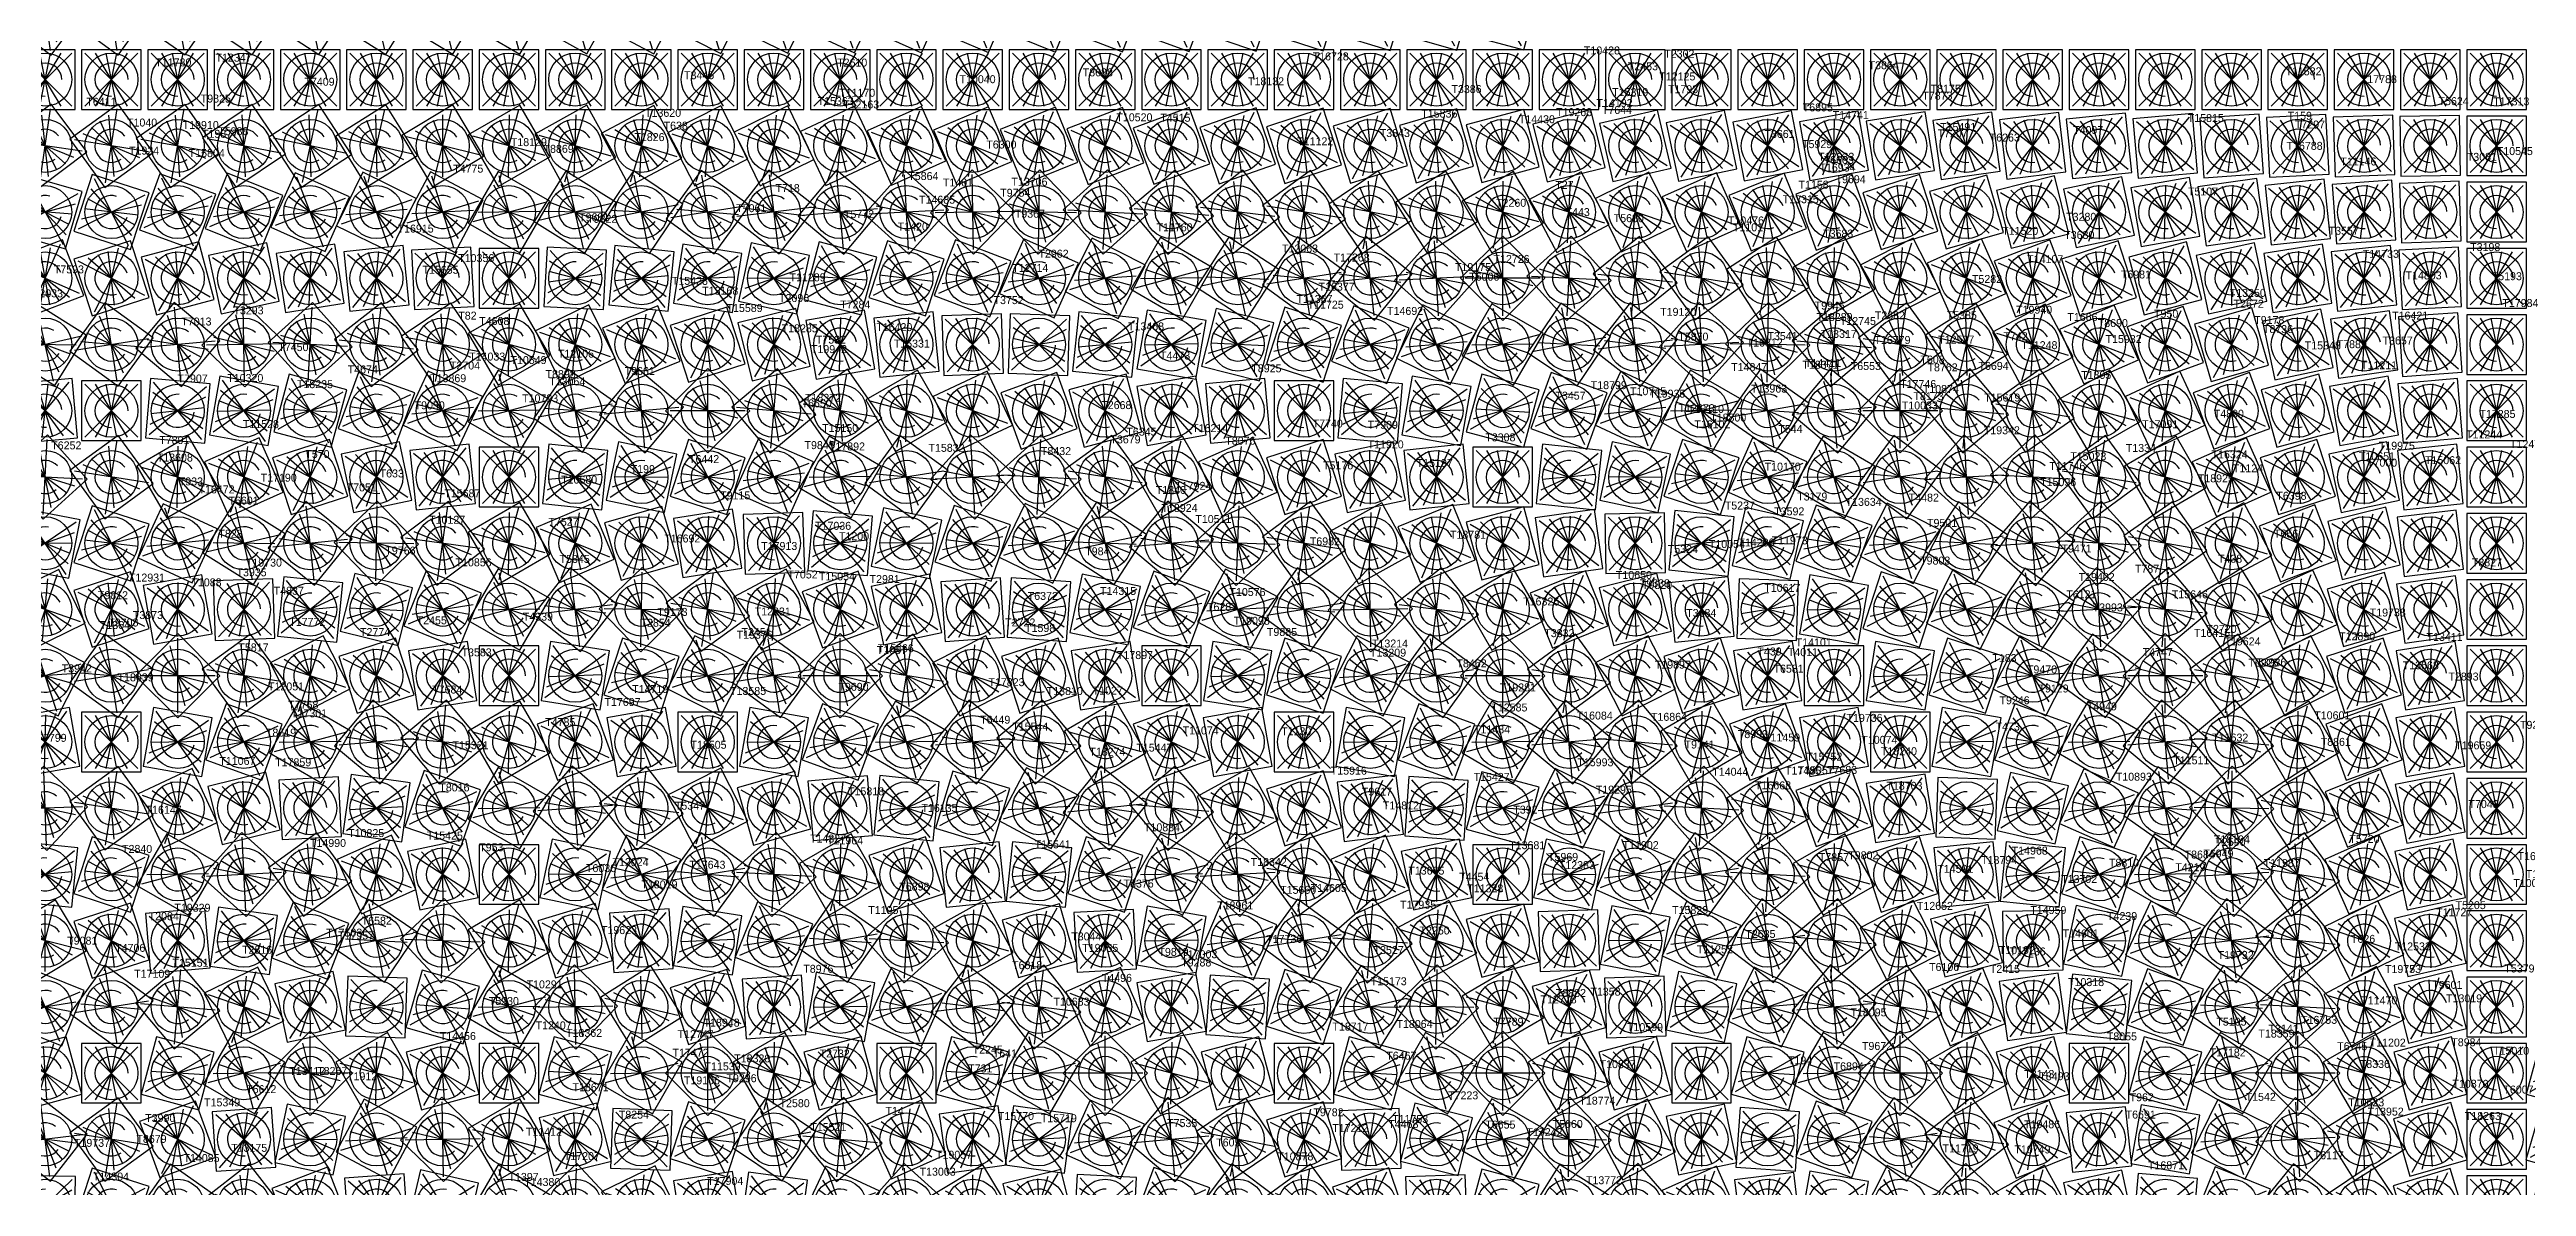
# Model space of a CAD drawing. Header units: metres. Extents: x -45 to 15052, y -45 to 15012.
# Drawn here: x 5307 to 9045, y 7329 to 9045 of the extents above; entities that cross this region are included whole.
import ezdxf

# ---------------------------------------------------------------- set-up
doc = ezdxf.new("R2010")
doc.units = ezdxf.units.M
for name, color, linetype in [('L0', 1, 'Continuous'), ('L1', 2, 'Continuous'), ('L10', 4, 'Continuous'), ('L11', 5, 'Continuous'), ('L2', 3, 'Continuous'), ('L3', 4, 'Continuous'), ('L4', 5, 'Continuous'), ('L5', 6, 'Continuous'), ('L6', 7, 'Continuous'), ('L7', 1, 'Continuous'), ('L8', 2, 'Continuous'), ('L9', 3, 'Continuous')]:
    doc.layers.add(name, color=color, linetype=linetype)

# ---------------------------------------------------------------- blocks, each defined once
blk = doc.blocks.new('CELL')
for p, q in [((-40, -40), (40, 40)), ((40, -40), (-40, 40)), ((-24, -40), (24, 40)), ((24, -40), (-24, 40)), ((-8, -40), (8, 40)), ((8, -40), (-8, 40))]:
    blk.add_line(p, q)
blk.add_lwpolyline([(-45, -45), (45, -45), (45, 45), (-45, 45)], close=True)
blk.add_circle((0, 0), 40)
blk.add_arc((0, 0), 25, 0, 270)

msp = doc.modelspace()

# ---------------------------------------------------------------- block references
at = {"layer": 'L0'}
for p, rotation in [((5300, 9100), 53), ((6500, 9100), 65), ((5500, 8900), 35), ((6700, 8900), 23), ((7900, 8900), 11), ((6800, 8800), 43.99999999999999), ((5600, 8800), 68), ((8000, 8800), 20), ((5700, 8700), 9), ((6900, 8700), 63), ((8100, 8700), 27), ((5800, 8600), 38), ((7000, 8600), 80), ((8200, 8600), 32), ((8300, 8500), 35), ((5900, 8500), 65), ((7100, 8500), 5), ((7200, 8400), 18), ((8400, 8400), 36), ((6100, 8300), 23), ((7300, 8300), 29), ((8500, 8300), 35), ((6200, 8200), 43.99999999999999), ((7400, 8200), 38), ((8600, 8200), 32), ((6300, 8100), 63), ((7500, 8100), 45), ((8700, 8100), 27), ((6400, 8000), 80), ((7600, 8000), 50), ((8800, 8000), 20), ((5300, 7900), 47), ((6500, 7900), 5), ((7700, 7900), 53), ((8900, 7900), 11), ((5400, 7800), 72), ((6600, 7800), 18), ((7800, 7800), 54), ((5500, 7700), 5), ((6700, 7700), 29), ((7900, 7700), 53), ((5600, 7600), 26), ((6800, 7600), 38), ((8000, 7600), 50), ((5700, 7500), 45), ((6900, 7500), 45), ((8100, 7500), 45), ((5800, 7400), 62), ((7000, 7400), 50), ((8200, 7400), 38), ((5900, 7300), 77.00000000000001), ((7100, 7300), 53), ((8300, 7300), 29)]:
    msp.add_blockref('CELL', p, dxfattribs=dict(at, rotation=rotation))
for p in [(5400, 9000), (6600, 9000), (7800, 9000), (9000, 9000), (6000, 8400), (9000, 7800)]:
    msp.add_blockref('CELL', p, dxfattribs=at)
at = {"layer": 'L1'}
for p, rotation in [((5400, 9100), 54), ((6600, 9100), 66), ((5600, 8900), 34), ((6800, 8900), 22), ((8000, 8900), 10), ((6900, 8800), 42), ((5700, 8800), 66), ((8100, 8800), 18), ((5800, 8700), 6), ((7000, 8700), 59.99999999999999), ((8200, 8700), 24), ((5900, 8600), 34), ((7100, 8600), 76), ((8300, 8600), 28), ((6000, 8500), 59.99999999999999), ((8400, 8500), 30), ((6100, 8400), 84), ((7300, 8400), 12), ((8500, 8400), 30), ((6200, 8300), 16), ((7400, 8300), 22), ((8600, 8300), 28), ((6300, 8200), 36), ((7500, 8200), 30), ((8700, 8200), 24), ((6400, 8100), 54), ((7600, 8100), 36), ((8800, 8100), 18), ((5300, 8000), 10), ((6500, 8000), 70), ((7700, 8000), 40), ((8900, 8000), 10), ((7800, 7900), 42), ((5400, 7900), 36), ((6600, 7900), 84), ((5500, 7800), 59.99999999999999), ((7900, 7800), 42), ((6700, 7800), 6), ((5600, 7700), 82), ((6800, 7700), 16), ((8000, 7700), 40), ((5700, 7600), 12), ((6900, 7600), 24), ((8100, 7600), 36), ((5800, 7500), 30), ((7000, 7500), 30), ((8200, 7500), 30), ((5900, 7400), 46), ((7100, 7400), 34), ((8300, 7400), 22), ((6000, 7300), 59.99999999999999), ((7200, 7300), 36), ((8400, 7300), 12)]:
    msp.add_blockref('CELL', p, dxfattribs=dict(at, rotation=rotation))
for p in [(5500, 9000), (6700, 9000), (7900, 9000), (7200, 8500), (9000, 7900)]:
    msp.add_blockref('CELL', p, dxfattribs=at)
at = {"layer": 'L10'}
for p, rotation in [((6300, 9100), 63), ((7500, 9100), 75.00000000000001), ((5300, 8900), 37), ((6500, 8900), 25), ((7700, 8900), 13), ((8900, 8900), 1), ((6600, 8800), 48), ((5400, 8800), 72), ((7800, 8800), 24), ((5500, 8700), 15), ((6700, 8700), 68.99999999999999), ((7900, 8700), 33), ((5600, 8600), 46), ((6800, 8600), 87.99999999999999), ((8000, 8600), 40), ((8100, 8500), 45), ((5700, 8500), 75.00000000000001), ((6900, 8500), 15), ((5800, 8400), 12), ((7000, 8400), 30), ((8200, 8400), 48), ((5900, 8300), 37), ((7100, 8300), 43.00000000000001), ((8300, 8300), 49), ((7200, 8200), 54), ((8400, 8200), 48), ((6000, 8200), 59.99999999999999), ((6100, 8100), 81), ((7300, 8100), 63), ((8500, 8100), 45), ((6200, 8000), 10), ((7400, 8000), 70), ((8600, 8000), 40), ((6300, 7900), 27), ((7500, 7900), 75.00000000000001), ((8700, 7900), 33), ((6400, 7800), 42), ((7600, 7800), 78), ((8800, 7800), 24), ((5300, 7700), 31), ((6500, 7700), 55), ((7700, 7700), 79), ((8900, 7700), 13), ((5400, 7600), 54), ((6600, 7600), 66), ((7800, 7600), 78), ((5500, 7500), 75.00000000000001), ((6700, 7500), 75.00000000000001), ((7900, 7500), 75.00000000000001), ((9100, 7500), 75.00000000000001), ((5600, 7400), 4), ((6800, 7400), 82), ((8000, 7400), 70), ((5700, 7300), 21), ((6900, 7300), 87), ((8100, 7300), 63)]:
    msp.add_blockref('CELL', p, dxfattribs=dict(at, rotation=rotation))
for p in [(6400, 9000), (7600, 9000), (8800, 9000), (9000, 8800), (9000, 7600)]:
    msp.add_blockref('CELL', p, dxfattribs=at)
at = {"layer": 'L11'}
for p, rotation in [((6400, 9100), 64), ((5400, 8900), 36), ((6600, 8900), 24), ((7800, 8900), 12), ((6700, 8800), 46), ((5500, 8800), 70), ((7900, 8800), 22), ((5600, 8700), 12), ((6800, 8700), 66), ((8000, 8700), 30), ((5700, 8600), 42), ((6900, 8600), 84), ((8100, 8600), 36), ((8200, 8500), 40), ((5800, 8500), 70), ((7000, 8500), 10), ((5900, 8400), 6), ((7100, 8400), 24), ((8300, 8400), 42), ((6000, 8300), 30), ((7200, 8300), 36), ((8400, 8300), 42), ((6100, 8200), 52.00000000000001), ((7300, 8200), 46), ((8500, 8200), 40), ((6200, 8100), 72), ((7400, 8100), 54), ((8600, 8100), 36), ((7500, 8000), 59.99999999999999), ((8700, 8000), 30), ((6400, 7900), 16), ((7600, 7900), 64), ((8800, 7900), 22), ((6500, 7800), 30), ((7700, 7800), 66), ((8900, 7800), 12), ((5300, 7800), 84), ((5400, 7700), 18), ((6600, 7700), 42), ((7800, 7700), 66), ((5500, 7600), 40), ((6700, 7600), 52.00000000000001), ((7900, 7600), 64), ((5600, 7500), 59.99999999999999), ((6800, 7500), 59.99999999999999), ((8000, 7500), 59.99999999999999), ((5700, 7400), 78), ((6900, 7400), 66), ((8100, 7400), 54), ((5800, 7300), 4), ((7000, 7300), 70), ((8200, 7300), 46)]:
    msp.add_blockref('CELL', p, dxfattribs=dict(at, rotation=rotation))
for p in [(5300, 9000), (6500, 9000), (7700, 9000), (8900, 9000), (9000, 8900), (6300, 8000), (9000, 7700)]:
    msp.add_blockref('CELL', p, dxfattribs=at)
at = {"layer": 'L2'}
for p, rotation in [((5500, 9100), 55), ((6700, 9100), 67.00000000000001), ((5700, 8900), 33), ((6900, 8900), 21), ((8100, 8900), 9), ((7000, 8800), 40), ((5800, 8800), 64), ((8200, 8800), 16), ((7100, 8700), 57.00000000000001), ((8300, 8700), 21), ((5900, 8700), 3), ((6000, 8600), 30), ((7200, 8600), 72), ((8400, 8600), 24), ((6100, 8500), 55), ((7300, 8500), 85), ((8500, 8500), 25), ((6200, 8400), 78), ((7400, 8400), 6), ((8600, 8400), 24), ((6300, 8300), 9), ((7500, 8300), 15), ((8700, 8300), 21), ((6400, 8200), 28), ((7600, 8200), 22), ((8800, 8200), 16), ((5300, 8100), 63), ((6500, 8100), 45), ((7700, 8100), 27), ((8900, 8100), 9), ((6600, 8000), 59.99999999999999), ((7800, 8000), 30), ((5500, 7900), 25), ((6700, 7900), 73), ((7900, 7900), 31), ((5600, 7800), 48), ((8000, 7800), 30), ((6800, 7800), 84), ((5700, 7700), 68.99999999999999), ((6900, 7700), 3), ((8100, 7700), 27), ((5800, 7600), 87.99999999999999), ((7000, 7600), 10), ((8200, 7600), 22), ((5900, 7500), 15), ((7100, 7500), 15), ((8300, 7500), 15), ((6000, 7400), 30), ((7200, 7400), 18), ((8400, 7400), 6), ((6100, 7300), 43.00000000000001), ((7300, 7300), 19), ((8500, 7300), 85)]:
    msp.add_blockref('CELL', p, dxfattribs=dict(at, rotation=rotation))
for p in [(5600, 9000), (6800, 9000), (8000, 9000), (5400, 8000), (9000, 8000)]:
    msp.add_blockref('CELL', p, dxfattribs=at)
at = {"layer": 'L3'}
for p, rotation in [((5600, 9100), 56), ((6800, 9100), 68), ((5800, 8900), 32), ((7000, 8900), 20), ((8200, 8900), 8), ((5900, 8800), 62), ((7100, 8800), 38), ((8300, 8800), 14), ((7200, 8700), 54), ((8400, 8700), 18), ((6100, 8600), 26), ((7300, 8600), 68), ((8500, 8600), 20), ((6200, 8500), 50), ((7400, 8500), 80), ((8600, 8500), 20), ((6300, 8400), 72), ((8700, 8400), 18), ((6400, 8300), 2), ((7600, 8300), 8), ((8800, 8300), 14), ((5300, 8200), 26), ((6500, 8200), 20), ((7700, 8200), 14), ((8900, 8200), 8), ((5400, 8100), 54), ((6600, 8100), 36), ((7800, 8100), 18), ((5500, 8000), 80), ((6700, 8000), 50), ((7900, 8000), 20), ((5600, 7900), 14), ((6800, 7900), 62), ((8000, 7900), 20), ((5700, 7800), 36), ((6900, 7800), 72), ((8100, 7800), 18), ((5800, 7700), 56), ((7000, 7700), 80), ((8200, 7700), 14), ((5900, 7600), 74), ((7100, 7600), 86.00000000000001), ((8300, 7600), 8), ((6100, 7400), 14), ((7300, 7400), 2), ((8500, 7400), 80), ((6200, 7300), 26), ((7400, 7300), 2), ((8600, 7300), 68)]:
    msp.add_blockref('CELL', p, dxfattribs=dict(at, rotation=rotation))
for p in [(5700, 9000), (6900, 9000), (8100, 9000), (6000, 8700), (7500, 8400), (9000, 8100), (6000, 7500), (7200, 7500), (8400, 7500)]:
    msp.add_blockref('CELL', p, dxfattribs=at)
at = {"layer": 'L4'}
for p, rotation in [((5700, 9100), 57.00000000000001), ((6900, 9100), 68.99999999999999), ((5900, 8900), 31), ((7100, 8900), 19), ((8300, 8900), 7), ((6000, 8800), 59.99999999999999), ((7200, 8800), 36), ((8400, 8800), 12), ((7300, 8700), 51), ((8500, 8700), 15), ((6100, 8700), 87), ((6200, 8600), 22), ((7400, 8600), 64), ((8600, 8600), 16), ((6300, 8500), 45), ((7500, 8500), 75.00000000000001), ((8700, 8500), 15), ((6400, 8400), 66), ((7600, 8400), 84), ((8800, 8400), 12), ((5300, 8300), 79), ((6500, 8300), 85), ((7700, 8300), 1), ((8900, 8300), 7), ((5400, 8200), 18), ((6600, 8200), 12), ((7800, 8200), 6), ((5500, 8100), 45), ((6700, 8100), 27), ((7900, 8100), 9), ((5600, 8000), 70), ((6800, 8000), 40), ((8000, 8000), 10), ((5700, 7900), 3), ((6900, 7900), 51), ((8100, 7900), 9), ((5800, 7800), 24), ((7000, 7800), 59.99999999999999), ((8200, 7800), 6), ((5900, 7700), 43.00000000000001), ((7100, 7700), 67.00000000000001), ((8300, 7700), 1), ((6000, 7600), 59.99999999999999), ((7200, 7600), 72), ((8400, 7600), 84), ((6100, 7500), 75.00000000000001), ((7300, 7500), 75.00000000000001), ((8500, 7500), 75.00000000000001), ((6200, 7400), 87.99999999999999), ((7400, 7400), 76), ((8600, 7400), 64), ((6300, 7300), 9), ((7500, 7300), 75.00000000000001), ((8700, 7300), 51)]:
    msp.add_blockref('CELL', p, dxfattribs=dict(at, rotation=rotation))
for p in [(5800, 9000), (7000, 9000), (8200, 9000), (9000, 8200)]:
    msp.add_blockref('CELL', p, dxfattribs=at)
at = {"layer": 'L5'}
for p, rotation in [((5800, 9100), 58), ((7000, 9100), 70), ((6000, 8900), 30), ((7200, 8900), 18), ((8400, 8900), 6), ((6100, 8800), 58), ((7300, 8800), 34), ((8500, 8800), 10), ((6200, 8700), 84), ((7400, 8700), 48), ((8600, 8700), 12), ((6300, 8600), 18), ((7500, 8600), 59.99999999999999), ((8700, 8600), 12), ((6400, 8500), 40), ((7600, 8500), 70), ((8800, 8500), 10), ((5300, 8400), 42), ((6500, 8400), 59.99999999999999), ((7700, 8400), 78), ((8900, 8400), 6), ((5400, 8300), 72), ((6600, 8300), 78), ((7800, 8300), 84), ((5500, 8200), 10), ((6700, 8200), 4), ((7900, 8200), 87.99999999999999), ((5600, 8100), 36), ((6800, 8100), 18), ((5700, 8000), 59.99999999999999), ((6900, 8000), 30), ((7000, 7900), 40), ((5800, 7900), 82), ((8200, 7900), 87.99999999999999), ((5900, 7800), 12), ((7100, 7800), 48), ((8300, 7800), 84), ((6000, 7700), 30), ((7200, 7700), 54), ((8400, 7700), 78), ((6100, 7600), 46), ((7300, 7600), 58), ((8500, 7600), 70), ((6200, 7500), 59.99999999999999), ((7400, 7500), 59.99999999999999), ((8600, 7500), 59.99999999999999), ((6300, 7400), 72), ((7500, 7400), 59.99999999999999), ((8700, 7400), 48), ((6400, 7300), 82), ((7600, 7300), 58), ((8800, 7300), 34)]:
    msp.add_blockref('CELL', p, dxfattribs=dict(at, rotation=rotation))
for p in [(5900, 9000), (7100, 9000), (8300, 9000), (9000, 8300), (8000, 8100), (8100, 8000)]:
    msp.add_blockref('CELL', p, dxfattribs=at)
at = {"layer": 'L6'}
for p, rotation in [((5900, 9100), 59.00000000000001), ((7100, 9100), 71), ((6100, 8900), 29), ((7300, 8900), 17), ((8500, 8900), 5), ((6200, 8800), 56), ((7400, 8800), 32), ((8600, 8800), 8), ((6300, 8700), 81), ((7500, 8700), 45), ((8700, 8700), 9), ((6400, 8600), 14), ((7600, 8600), 56), ((8800, 8600), 8), ((6500, 8500), 35), ((5300, 8500), 5), ((7700, 8500), 65), ((8900, 8500), 5), ((5400, 8400), 36), ((6600, 8400), 54), ((7800, 8400), 72), ((5500, 8300), 65), ((6700, 8300), 71), ((7900, 8300), 77.00000000000001), ((5600, 8200), 2), ((6800, 8200), 86.00000000000001), ((8000, 8200), 80), ((5700, 8100), 27), ((6900, 8100), 9), ((8100, 8100), 81), ((5800, 8000), 50), ((7000, 8000), 20), ((8200, 8000), 80), ((5900, 7900), 71), ((7100, 7900), 29), ((8300, 7900), 77.00000000000001), ((7200, 7800), 36), ((8400, 7800), 72), ((6100, 7700), 17), ((7300, 7700), 41), ((8500, 7700), 65), ((6200, 7600), 32), ((7400, 7600), 43.99999999999999), ((8600, 7600), 56), ((6300, 7500), 45), ((7500, 7500), 45), ((8700, 7500), 45), ((6400, 7400), 56), ((7600, 7400), 43.99999999999999), ((8800, 7400), 32), ((5300, 7300), 89), ((6500, 7300), 65), ((7700, 7300), 41), ((8900, 7300), 17)]:
    msp.add_blockref('CELL', p, dxfattribs=dict(at, rotation=rotation))
for p in [(6000, 9000), (7200, 9000), (8400, 9000), (9000, 8400), (6000, 7800)]:
    msp.add_blockref('CELL', p, dxfattribs=at)
at = {"layer": 'L7'}
for p, rotation in [((6000, 9100), 59.99999999999999), ((7200, 9100), 72), ((6200, 8900), 28), ((7400, 8900), 16), ((8600, 8900), 4), ((6300, 8800), 54), ((7500, 8800), 30), ((8700, 8800), 6), ((6400, 8700), 78), ((7600, 8700), 42), ((8800, 8700), 6), ((5300, 8600), 58), ((6500, 8600), 10), ((7700, 8600), 52.00000000000001), ((8900, 8600), 4), ((6600, 8500), 30), ((7800, 8500), 59.99999999999999), ((5500, 8400), 30), ((6700, 8400), 48), ((7900, 8400), 66), ((5600, 8300), 58), ((6800, 8300), 64), ((8000, 8300), 70), ((5700, 8200), 84), ((6900, 8200), 78), ((8100, 8200), 72), ((5800, 8100), 18), ((8200, 8100), 72), ((5900, 8000), 40), ((7100, 8000), 10), ((8300, 8000), 70), ((6000, 7900), 59.99999999999999), ((7200, 7900), 18), ((8400, 7900), 66), ((6100, 7800), 78), ((7300, 7800), 24), ((8500, 7800), 59.99999999999999), ((6200, 7700), 4), ((7400, 7700), 28), ((8600, 7700), 52.00000000000001), ((6300, 7600), 18), ((7500, 7600), 30), ((8700, 7600), 42), ((6400, 7500), 30), ((7600, 7500), 30), ((8800, 7500), 30), ((5300, 7400), 52.00000000000001), ((6500, 7400), 40), ((7700, 7400), 28), ((8900, 7400), 16), ((5400, 7300), 72), ((6600, 7300), 48), ((7800, 7300), 24)]:
    msp.add_blockref('CELL', p, dxfattribs=dict(at, rotation=rotation))
for p in [(6100, 9000), (7300, 9000), (8500, 9000), (5400, 8500), (9000, 8500), (7000, 8100), (9000, 7300)]:
    msp.add_blockref('CELL', p, dxfattribs=at)
at = {"layer": 'L8'}
for p, rotation in [((6100, 9100), 61), ((7300, 9100), 73), ((6300, 8900), 27), ((7500, 8900), 15), ((8700, 8900), 3), ((6400, 8800), 52.00000000000001), ((7600, 8800), 28), ((8800, 8800), 4), ((5300, 8700), 21), ((6500, 8700), 75.00000000000001), ((7700, 8700), 39), ((8900, 8700), 3), ((5400, 8600), 54), ((6600, 8600), 6), ((7800, 8600), 48), ((7900, 8500), 55), ((5500, 8500), 85), ((6700, 8500), 25), ((5600, 8400), 24), ((6800, 8400), 42), ((8000, 8400), 59.99999999999999), ((5700, 8300), 51), ((6900, 8300), 57.00000000000001), ((8100, 8300), 63), ((5800, 8200), 76), ((7000, 8200), 70), ((8200, 8200), 64), ((5900, 8100), 9), ((7100, 8100), 81), ((8300, 8100), 63), ((6000, 8000), 30), ((8400, 8000), 59.99999999999999), ((6100, 7900), 49), ((7300, 7900), 7), ((8500, 7900), 55), ((6200, 7800), 66), ((7400, 7800), 12), ((8600, 7800), 48), ((6300, 7700), 81), ((7500, 7700), 15), ((8700, 7700), 39), ((6400, 7600), 4), ((7600, 7600), 16), ((8800, 7600), 28), ((5300, 7500), 15), ((6500, 7500), 15), ((7700, 7500), 15), ((8900, 7500), 15), ((5400, 7400), 36), ((6600, 7400), 24), ((7800, 7400), 12), ((5500, 7300), 55), ((6700, 7300), 31), ((7900, 7300), 7), ((9100, 7300), 73)]:
    msp.add_blockref('CELL', p, dxfattribs=dict(at, rotation=rotation))
for p in [(6200, 9000), (7400, 9000), (8600, 9000), (9000, 8600), (7200, 8000), (9000, 7400)]:
    msp.add_blockref('CELL', p, dxfattribs=at)
at = {"layer": 'L9'}
for p, rotation in [((6200, 9100), 62), ((7400, 9100), 74), ((6400, 8900), 26), ((7600, 8900), 14), ((8800, 8900), 2), ((6500, 8800), 50), ((5300, 8800), 74), ((7700, 8800), 26), ((8900, 8800), 2), ((5400, 8700), 18), ((6600, 8700), 72), ((7800, 8700), 36), ((5500, 8600), 50), ((6700, 8600), 2), ((7900, 8600), 43.99999999999999), ((8000, 8500), 50), ((5600, 8500), 80), ((6800, 8500), 20), ((5700, 8400), 18), ((6900, 8400), 36), ((8100, 8400), 54), ((5800, 8300), 43.99999999999999), ((7000, 8300), 50), ((8200, 8300), 56), ((8300, 8200), 56), ((5900, 8200), 68), ((7100, 8200), 62), ((7200, 8100), 72), ((8400, 8100), 54), ((6100, 8000), 20), ((7300, 8000), 80), ((8500, 8000), 50), ((8600, 7900), 43.99999999999999), ((6200, 7900), 38), ((7400, 7900), 86.00000000000001), ((6300, 7800), 54), ((8700, 7800), 36), ((6400, 7700), 68), ((7600, 7700), 2), ((8800, 7700), 26), ((5300, 7600), 68), ((6500, 7600), 80), ((7700, 7600), 2), ((8900, 7600), 14), ((5500, 7400), 20), ((6700, 7400), 8), ((7900, 7400), 86.00000000000001), ((9100, 7400), 74), ((5600, 7300), 38), ((6800, 7300), 14), ((8000, 7300), 80)]:
    msp.add_blockref('CELL', p, dxfattribs=dict(at, rotation=rotation))
for p in [(6300, 9000), (7500, 9000), (8700, 9000), (9000, 8700), (6000, 8100), (7500, 7800), (5400, 7500), (6600, 7500), (7800, 7500), (9000, 7500)]:
    msp.add_blockref('CELL', p, dxfattribs=at)

# ---------------------------------------------------------------- texts
at = {"layer": 'L3'}
for s, p in [('T10428', (7622.5, 9038)), ('T11780', (5466.2, 9020)), ('T12347', (5557, 9027.1)), ('T3445', (6264.3, 9000.6)), ('T2610', (6495.3, 9019.7)), ('T8688', (6866, 9004.9)), ('T16728', (7213.1, 9029)), ('T2453', (7688.8, 9014.1)), ('T12125', (7736.3, 8998.8)), ('T2302', (7743.8, 9033)), ('T3864', (8052.2, 9015.7)), ('T11582', (8681.4, 9006.5)), ('T6411', (5362.1, 8960.6)), ('T9825', (5534.7, 8965.4)), ('T7409', (5691.3, 8990.8)), ('T15363', (6465.9, 8961.6)), ('T11170', (6498.4, 8974.1)), ('T10040', (6680.1, 8994.6)), ('T18132', (7115.5, 8991.5)), ('T3386', (7422.6, 8979.7)), ('T15319', (7665.2, 8975.1)), ('T1793', (7749.4, 8979.5)), ('T7873', (8133.3, 8969.7)), ('T8175', (8145.8, 8980.4)), ('T17788', (8795.2, 8994.7)), ('T5624', (8912.5, 8961.5)), ('T17313', (8995.1, 8961.1)), ('T1040', (5423.5, 8929.2)), ('T19910', (5507.5, 8925.5)), ('T13620', (6205.4, 8943.8)), ('T638', (6233.4, 8924.5)), ('T12163', (6504.4, 8956.5)), ('T10520', (6916.8, 8937.1)), ('T4515', (6983.1, 8936.4)), ('T15836', (7377.1, 8942.7)), ('T14430', (7524.3, 8934.2)), ('T19268', (7580.5, 8944.9)), ('T14192', (7641.6, 8958.6)), ('T7644', (7649.6, 8948.2)), ('T6895', (7952.8, 8952)), ('T14741', (7998, 8940.4)), ('T15815', (8533.9, 8936)), ('T159', (8684.8, 8939.4)), ('T7297', (8695.6, 8926.2)), ('T1924', (5426.4, 8886.8)), ('T19877', (5536.6, 8912.2)), ('T5988', (5561.2, 8916.1)), ('T18129', (6002.8, 8899.6)), ('T8869', (6052.2, 8889.5)), ('T1826', (6189.3, 8907.2)), ('T6300', (6720.5, 8896)), ('T11122', (7189.8, 8900.9)), ('T3843', (7314.4, 8913.3)), ('T3661', (7895, 8912)), ('T5929', (7951.7, 8896.6)), ('T7207', (8156.4, 8913)), ('T15491', (8160.1, 8922.5)), ('T6263', (8235, 8906.5)), ('T4097', (8360.9, 8917.9)), ('T16788', (8683.1, 8894)), ('T10545', (9000.4, 8886.1)), ('T15804', (5516.6, 8883)), ('T4775', (5915.8, 8859.6)), ('T5864', (6602.7, 8848.4)), ('T12933', (7976.2, 8877.5)), ('T16934', (7978, 8861.3)), ('T6603', (7984.3, 8872.8)), ('T11146', (8764.3, 8870.4)), ('T3081', (8955.1, 8877.4)), ('T718', (6402.3, 8830.2)), ('T14685', (6619, 8812.7)), ('T1401', (6655, 8838.7)), ('T9754', (6741.5, 8823.2)), ('T13706', (6758.4, 8839.8)), ('T27', (7579.3, 8835)), ('T13315', (7922.5, 8813.4)), ('T1158', (7946.4, 8835.4)), ('T9694', (8002.3, 8843.6)), ('T5107', (8534.2, 8825.1)), ('T9681', (6105.8, 8786.2)), ('T9322', (6118.1, 8783.8)), ('T7061', (6343, 8799.9)), ('T5772', (6505.6, 8790.9)), ('T9367', (6763.5, 8791.5)), ('T2260', (7489.9, 8808)), ('T443', (7594.8, 8794)), ('T5680', (7667.5, 8784.8)), ('T10476', (7839.9, 8781.4)), ('T3280', (8350.4, 8786.9)), ('T16915', (5831.9, 8769.1)), ('T1420', (6586.8, 8772.2)), ('T11760', (6977.5, 8771)), ('T12063', (7166.8, 8739)), ('T1101', (7847.4, 8771)), ('T3683', (7983.6, 8761.6)), ('T11520', (8253.9, 8765.7)), ('T3630', (8347.5, 8759.5)), ('T3557', (8746.6, 8765.8)), ('T3198', (8960.2, 8741.2)), ('T7593', (5313, 8707.5)), ('T15655', (5869.5, 8706.9)), ('T10356', (5923.4, 8724.6)), ('T12714', (6759.7, 8709.7)), ('T2962', (6799.2, 8731.2)), ('T17268', (7244.7, 8725.4)), ('T19175', (7427.9, 8711)), ('T12726', (7486.1, 8723.3)), ('T14107', (8291.6, 8722.9)), ('T6981', (8432.9, 8699.8)), ('T14733', (8798.2, 8731)), ('T12033', (5272.4, 8671.3)), ('T15428', (6245.9, 8690.2)), ('T13168', (6291.7, 8675.3)), ('T2096', (6407.6, 8664.2)), ('T11289', (6423.5, 8695.5)), ('T11367', (7188.6, 8662.9)), ('T16377', (7222, 8681.4)), ('T6006', (7449.4, 8696.5)), ('T5282', (8208.2, 8693)), ('T13250', (8597.3, 8672)), ('T14803', (8862.7, 8698.4)), ('T5193', (8992.8, 8697.2)), ('T7013', (5505.5, 8628.8)), ('T3293', (5584.1, 8645.6)), ('T82', (5923.5, 8637.7)), ('T4608', (5955.1, 8629.6)), ('T15589', (6328.4, 8649.2)), ('T7284', (6499.9, 8654.5)), ('T3752', (6731.4, 8661.1)), ('T11725', (7205.5, 8654.2)), ('T14692', (7325.4, 8644.8)), ('T19120', (7737.6, 8643.4)), ('T9945', (7970.7, 8652.9)), ('T18289', (7973.6, 8635.6)), ('T12745', (8008.8, 8629.6)), ('T2682', (8061.6, 8638)), ('T5385', (8170.1, 8638.4)), ('T19940', (8274.9, 8646.6)), ('T1666', (8352.2, 8635.6)), ('T8690', (8398.1, 8626.5)), ('T950', (8483.1, 8640.5)), ('T2672', (8603.1, 8655.6)), ('T9178', (8634.3, 8631.1)), ('T16421', (8842.4, 8637.7)), ('T17984', (9008.8, 8656.7)), ('T7450', (5651.9, 8590.2)), ('T18285', (6411.6, 8618.5)), ('T19942', (6455.8, 8587.1)), ('T7532', (6463.2, 8601.4)), ('T16420', (6554.4, 8620.3)), ('T16331', (6580.8, 8595.5)), ('T13468', (6934.4, 8621.4)), ('T5870', (7764.9, 8606)), ('T16812', (7868.1, 8597)), ('T3541', (7899.5, 8606.9)), ('T13317', (7979.9, 8610.1)), ('T16779', (8061, 8600.9)), ('T12527', (8157.3, 8601.5)), ('T742', (8255.8, 8606.6)), ('T11248', (8282.8, 8593.1)), ('T15932', (8409.9, 8602.4)), ('T8736', (8647.4, 8617.4)), ('T15348', (8710.5, 8592.7)), ('T7889', (8758.7, 8594.6)), ('T3657', (8828, 8600.1)), ('T4674', (5756.6, 8556.5)), ('T2704', (5910.9, 8562.4)), ('T14033', (5939.9, 8575.9)), ('T10549', (6002.3, 8570.6)), ('T8898', (6055.2, 8549.5)), ('T12106', (6073.9, 8580.2)), ('T9661', (6174.6, 8554.1)), ('T4473', (6982.7, 8577.4)), ('T8925', (7120.5, 8558.1)), ('T14847', (7844.7, 8560)), ('T18371', (7952.3, 8563.5)), ('T14411', (7956.2, 8566.3)), ('T6553', (8025.3, 8561.6)), ('T608', (8130.4, 8571.4)), ('T8762', (8141.1, 8559.6)), ('T6694', (8218.1, 8561.8)), ('T11211', (8795.5, 8562.6)), ('T7907', (5499.8, 8542.8)), ('T10320', (5574.8, 8543.5)), ('T18235', (5680, 8534.2)), ('T13869', (5881, 8543.2)), ('T10793', (6019.8, 8512.8)), ('T13064', (6060.7, 8538.3)), ('T18372', (6446.9, 8513.6)), ('T3457', (7579.5, 8516.9)), ('T18799', (7632.8, 8532.7)), ('T10745', (7692.1, 8523.5)), ('T19935', (7721.2, 8519.9)), ('T13963', (7874.8, 8527.5)), ('T17746', (8099.8, 8534.4)), ('T8173', (8119.9, 8516.1)), ('T10874', (8134, 8527)), ('T15619', (8226.7, 8514)), ('T1805', (8373, 8548.1)), ('T9050', (5857.6, 8502.3)), ('T6650', (6441.6, 8505.3)), ('T2668', (6894, 8502.6)), ('T7740', (7213.1, 8474.8)), ('T12673', (7765.4, 8498)), ('T13110', (7779.5, 8496.9)), ('T18800', (7813.1, 8483.8)), ('T10033', (8102.3, 8502)), ('T4800', (8573.2, 8489.6)), ('T17285', (8974.2, 8489.3)), ('T6252', (5309.1, 8441.8)), ('T7891', (5472.2, 8449.8)), ('T11528', (5598.3, 8473.9)), ('T9845', (6446.1, 8442.2)), ('T15150', (6472.7, 8468.1)), ('T17892', (6482.9, 8440.2)), ('T15832', (6633.2, 8438.1)), ('T3679', (6907.8, 8450.8)), ('T6345', (6931.9, 8462.5)), ('T16214', (7031.2, 8467.8)), ('T8076', (7081.2, 8448.8)), ('T11920', (7296, 8443.3)), ('T7909', (7296.2, 8472.9)), ('T3308', (7473.7, 8453.9)), ('T16102', (7789.2, 8473.6)), ('T544', (7916, 8466.6)), ('T19342', (8226.1, 8464.6)), ('T1334', (8440.4, 8437.9)), ('T17091', (8465.1, 8473.7)), ('T19975', (8822.3, 8441.3)), ('T11244', (8954, 8458.3)), ('T12474', (9020.4, 8443.7)), ('T13608', (5468.4, 8423.4)), ('T570', (5692.6, 8428.7)), ('T199', (6183.7, 8406.1)), ('T6442', (6271.8, 8421.1)), ('T8432', (6802.9, 8433.2)), ('T5176', (7228.7, 8411.6)), ('T15197', (7370.1, 8415.3)), ('T10170', (7895.3, 8409.7)), ('T11746', (8324.9, 8410.6)), ('T15023', (8356.6, 8425.4)), ('T16324', (8569.9, 8428.2)), ('T1124', (8602.1, 8407.2)), ('T10651', (8792.3, 8425.4)), ('T7000', (8804.5, 8415.7)), ('T15062', (8892, 8419.5)), ('T933', (5501.6, 8387.4)), ('T16472', (5531.4, 8375.3)), ('T17190', (5625.2, 8393)), ('T7051', (5755, 8378.3)), ('T633', (5804.8, 8399.4)), ('T15687', (5902.4, 8369.4)), ('T10680', (6078.7, 8390.1)), ('T9115', (6318.7, 8366.3)), ('T1840', (6976.3, 8374.4)), ('T17924', (7005.7, 8380.7)), ('T3179', (7944.4, 8364.6)), ('T4482', (8112.8, 8363)), ('T15096', (8311.1, 8386.4)), ('T18925', (8549.1, 8392)), ('T6398', (8667.7, 8365.7)), ('T6601', (5576.6, 8358.4)), ('T10127', (5879.5, 8329.5)), ('T7527', (6059.6, 8326.4)), ('T18924', (6984.9, 8347.3)), ('T10511', (7036, 8330.6)), ('T5237', (7835.1, 8351)), ('T3592', (7909.7, 8342.2)), ('T13634', (8017.5, 8356.5)), ('T828', (5561.4, 8308.4)), ('T16692', (6234.4, 8301.2)), ('T17913', (6380.7, 8289.9)), ('T17036', (6462, 8320.4)), ('T1200', (6498.1, 8304.7)), ('T6982', (7208.8, 8296.9)), ('T18781', (7420.3, 8306.9)), ('T10054', (7811.1, 8292.8)), ('T14200', (7855.8, 8295.2)), ('T11973', (7905.8, 8298.3)), ('T9501', (8140.4, 8324.8)), ('T656', (8664.2, 8308.7)), ('T19730', (5602.9, 8264.8)), ('T9766', (5813.4, 8283)), ('T10856', (5919.4, 8265.2)), ('T5845', (6076.4, 8270.4)), ('T984', (6869.8, 8281.9)), ('T5324', (7749.1, 8285.3)), ('T9803', (8130, 8267.9)), ('T9471', (8343.3, 8286.1)), ('T787', (8454.2, 8255.5)), ('T438', (8579.5, 8270.7)), ('T8827', (8962.8, 8265.1)), ('T9812', (5379.5, 8215.6)), ('T12931', (5426.4, 8242.3)), ('T1088', (5520.7, 8235)), ('T3935', (5588.7, 8250.2)), ('T4837', (5644.9, 8222.3)), ('T7052', (6420.4, 8246.9)), ('T15054', (6467.8, 8244)), ('T2981', (6544.3, 8240)), ('T6372', (6783, 8214.5)), ('T14315', (6892.2, 8222)), ('T10576', (7087.5, 8220.4)), ('T10650', (7670.8, 8246.1)), ('T9638', (7706.8, 8233.6)), ('T9820', (7710.1, 8231)), ('T10617', (7894.8, 8226.7)), ('T6121', (8350.6, 8216.9)), ('T19402', (8369.2, 8243.2)), ('T15646', (8509.9, 8217)), ('T3873', (5432.3, 8185.6)), ('T2455', (5860.7, 8177.7)), ('T4339', (6020.9, 8183.2)), ('T9173', (6224, 8190.4)), ('T12031', (6370.9, 8191)), ('T6287', (7053.6, 8198)), ('T19098', (7093.9, 8177)), ('T16326', (7530.8, 8206.1)), ('T3684', (7776.9, 8188.8)), ('T3993', (8390.4, 8197.2)), ('T19738', (8808.6, 8189.5)), ('T1364', (5382.5, 8170.6)), ('T9708', (5395.2, 8174.4)), ('T17772', (5668.3, 8175.3)), ('T2774', (5775.2, 8160)), ('T2854', (6198.6, 8174)), ('T15376', (6343.6, 8155.9)), ('T2451', (6350.9, 8159.9)), ('T2722', (6749, 8174.5)), ('T1598', (6779, 8166.1)), ('T9885', (7144, 8160.1)), ('T13214', (7302.6, 8142.7)), ('T3832', (7562.7, 8158.3)), ('T14101', (7942.2, 8144.3)), ('T16415', (8543.3, 8158.7)), ('T2720', (8562.2, 8164.8)), ('T19624', (8589.3, 8145.8)), ('T12890', (8762.4, 8153.6)), ('T13411', (8894.4, 8152.6)), ('T3942', (5324.9, 8105.1)), ('T5817', (5591.6, 8136.8)), ('T3583', (5928.4, 8129.3)), ('T1057', (6555.1, 8132.8)), ('T15866', (6556.6, 8135.6)), ('T17897', (6917.7, 8125.2)), ('T13209', (7299.7, 8128.9)), ('T8462', (7430.1, 8112.7)), ('T19897', (7729.5, 8110.7)), ('T439', (7884.4, 8130.6)), ('T6581', (7908.7, 8104.7)), ('T4011', (7930.3, 8129.6)), ('T183', (8239, 8120.7)), ('T9470', (8291.2, 8103.6)), ('T4747', (8465.9, 8129.8)), ('T6925', (8625.5, 8113.8)), ('T3936', (8637.2, 8114.3)), ('T13668', (8858.4, 8109.8)), ('T18639', (5409.2, 8091.6)), ('T12051', (5636.3, 8077.9)), ('T7684', (5884.1, 8073.2)), ('T14719', (6186, 8073.9)), ('T13585', (6333.7, 8071.1)), ('T9690', (6497.3, 8077.3)), ('T17823', (6723.7, 8084.3)), ('T13810', (6811.7, 8070.9)), ('T1027', (6881.1, 8071.7)), ('T19281', (7495.7, 8076.4)), ('T9129', (8308.6, 8074.8)), ('T2893', (8927.4, 8092.8)), ('T7768', (5666.8, 8050.2)), ('T17301', (5671.1, 8037.3)), ('T17697', (6144.2, 8054.4)), ('T6449', (6711.2, 8027.6)), ('T12585', (7482.8, 8046.1)), ('T16084', (7611.6, 8033.9)), ('T16864', (7723.7, 8032)), ('T19736', (8018.9, 8030.4)), ('T9246', (8249.8, 8057)), ('T4949', (8381.5, 8047.7)), ('T10601', (8724.9, 8034.3)), ('T7799', (5286.8, 8000.3)), ('T8619', (5633.2, 8008.2)), ('T15321', (5914.8, 7989.1)), ('T4785', (6054.7, 8024)), ('T18505', (6274, 7989.8)), ('T15544', (6759.7, 8017.3)), ('T11074', (7016.8, 8011.4)), ('T1130', (7165.6, 8010.2)), ('T11484', (7456.6, 8013)), ('T9141', (7774.4, 7990.2)), ('T8993', (7854.8, 8005.9)), ('T11459', (7894.4, 8000.8)), ('T10074', (8041.3, 7997.3)), ('T473', (8243.9, 8017.3)), ('T11632', (8570.9, 8000.7)), ('T8861', (8734.6, 7994.2)), ('T19659', (8937.6, 7988.9)), ('T9295', (9035.4, 8019.9)), ('T11067', (5562.9, 7965.4)), ('T17859', (5647.1, 7963.4)), ('T18274', (6876.1, 7979.3)), ('T15447', (6947, 7985.5)), ('T15993', (7612.6, 7963.4)), ('T15057', (7945.1, 7951.5)), ('T15752', (7958.1, 7971.9)), ('T7683', (7989.4, 7951.8)), ('T18240', (8070.8, 7980.1)), ('T11511', (8512.1, 7966.3)), ('T8016', (5894.9, 7925.4)), ('T15818', (6511.8, 7919.5)), ('T15916', (7240.4, 7950.7)), ('T9617', (7287.4, 7919.1)), ('T15427', (7456, 7941.3)), ('T19295', (7640.4, 7922.1)), ('T14044', (7816.3, 7949.1)), ('T16668', (7880.8, 7928.5)), ('T17485', (7926, 7950.8)), ('T18703', (8079.1, 7927.9)), ('T10893', (8425.3, 7941.6)), ('T16147', (5451.5, 7891.7)), ('T5347', (6250.4, 7897.8)), ('T16135', (6622.6, 7894.5)), ('T14812', (7319.1, 7898.2)), ('T392', (7515.9, 7891.9)), ('T7043', (8957.7, 7900.2)), ('T14990', (5699.6, 7841.5)), ('T10825', (5757.3, 7856.5)), ('T15425', (5876, 7852.7)), ('T14327', (6454.4, 7848.2)), ('T11964', (6480.1, 7845.4)), ('T15541', (6793.5, 7839.5)), ('T10834', (6958.5, 7865.2)), ('T18194', (8573.3, 7847)), ('T2590', (8575.7, 7843.2)), ('T5720', (8777.9, 7847.7)), ('T2840', (5416, 7832.6)), ('T953', (5955.1, 7835.1)), ('T6036', (6116.2, 7803.6)), ('T12024', (6156.2, 7812.6)), ('T17643', (6272.3, 7808.7)), ('T18342', (7119.6, 7812.8)), ('T13681', (7509.7, 7838.2)), ('T5969', (7568.3, 7820.5)), ('T12383', (7584.6, 7808.1)), ('T11902', (7680.9, 7838.3)), ('T7857', (7977.1, 7820.2)), ('T9802', (8021.5, 7823)), ('T14591', (8155.9, 7802.5)), ('T18794', (8222, 7815.7)), ('T14968', (8268.2, 7830)), ('T8810', (8415, 7811.7)), ('T4219', (8515.1, 7804.9)), ('T8684', (8529.2, 7824.1)), ('T6949', (8557.4, 7825.6)), ('T11987', (8648.6, 7811.4)), ('T16538', (9031.7, 7821.7)), ('T18019', (6199.9, 7779)), ('T6898', (6589.1, 7775.7)), ('T8376', (6927.6, 7780.3)), ('T15660', (7164, 7770.8)), ('T14605', (7210.1, 7773.5)), ('T13665', (7357.5, 7799.8)), ('T4454', (7434.2, 7790.5)), ('T11328', (7446.4, 7773)), ('T13702', (8342.8, 7787.2)), ('T10076', (9025.3, 7781.1)), ('T17526', (9044.1, 7794.6)), ('T2084', (5456.2, 7731)), ('T19329', (5495, 7743.8)), ('T1195', (6542.3, 7740.3)), ('T18961', (7068.9, 7747.3)), ('T17935', (7345, 7748.4)), ('T15829', (7755.6, 7740.3)), ('T12652', (8125.1, 7746.6)), ('T14959', (8296.3, 7740.3)), ('T4239', (8412.1, 7731.2)), ('T11727', (8908.9, 7736.9)), ('T5205', (8938.2, 7747.7)), ('T9081', (5333.2, 7694.1)), ('T17503', (5724.1, 7706.2)), ('T17957', (5742, 7702)), ('T6582', (5777.7, 7724.2)), ('T19623', (6138.8, 7710)), ('T3044', (6848.7, 7700.5)), ('T17736', (7143.1, 7696.8)), ('T2250', (7374.4, 7709.4)), ('T2635', (7866.2, 7704.2)), ('T14601', (8345.2, 7705)), ('T626', (8780.3, 7696.8)), ('T4706', (5405.6, 7683.2)), ('T15151', (5492.1, 7660.7)), ('T2816', (5597.2, 7680.4)), ('T6818', (6759.4, 7657.1)), ('T19055', (6865.3, 7683.2)), ('T9819', (6980.3, 7677.1)), ('T9288', (7014.6, 7661.1)), ('T17003', (7014.8, 7673.6)), ('T3527', (7305, 7679.9)), ('T11252', (7792.9, 7681)), ('T6106', (8143.5, 7654.3)), ('T10192', (8248.8, 7679.8)), ('T17136', (8265, 7677.8)), ('T19732', (8579.1, 7672.3)), ('T12533', (8846.4, 7685.4)), ('T5379', (9011.8, 7652.1)), ('T17109', (5434.3, 7644.1)), ('T10291', (6026.6, 7628.1)), ('T8976', (6444.2, 7651.6)), ('T4496', (6894.8, 7637.9)), ('T15173', (7300.6, 7632.8)), ('T8882', (7580.1, 7615.1)), ('T1358', (7632.3, 7617.1)), ('T2415', (8235.2, 7651.5)), ('T10318', (8353.2, 7631.5)), ('T19753', (8831.6, 7651.2)), ('T9601', (8903, 7627.3)), ('T5930', (5969.5, 7603)), ('T10683', (6821.8, 7602)), ('T12778', (7557.1, 7605.4)), ('T18095', (8024.8, 7585.8)), ('T11470', (8795.8, 7603.9)), ('T13019', (8923.8, 7607)), ('T14456', (5895.6, 7550.1)), ('T12407', (6040.2, 7566.2)), ('T18362', (6086.2, 7554.8)), ('T12747', (6254.5, 7552.9)), ('T18948', (6293.7, 7570.3)), ('T18717', (7242.9, 7564.4)), ('T18064', (7339.6, 7568.3)), ('T7789', (7485.8, 7571.7)), ('T10599', (7687.5, 7563.6)), ('T8055', (8411.8, 7549.5)), ('T5105', (8577.1, 7571.8)), ('T18359', (8640.6, 7553.8)), ('T3141', (8655.8, 7561.3)), ('T16753', (8705, 7574.5)), ('T11202', (8808.5, 7540.2)), ('T8984', (8931.7, 7540.7)), ('T17472', (6246.9, 7524.9)), ('T11539', (6295.2, 7504.3)), ('T18320', (6340, 7516.3)), ('T2732', (6468.9, 7523.7)), ('T2245', (6699.9, 7529.7)), ('T641', (6730.3, 7523.8)), ('T6467', (7324.2, 7520.4)), ('T10837', (7646.2, 7507.6)), ('T194', (7930.5, 7513.5)), ('T6894', (7999.4, 7504.4)), ('T9672', (8042.2, 7535.1)), ('T17182', (8566.9, 7525.3)), ('T6745', (8759.5, 7534.7)), ('T8336', (8793.6, 7507.9)), ('T15010', (8994.8, 7527.8)), ('T6612', (5603.4, 7469.9)), ('T13412', (5668.3, 7497.3)), ('T8267', (5710.5, 7497.4)), ('T1912', (5755.6, 7489.3)), ('T18671', (6096, 7472.8)), ('T19106', (6264, 7483.2)), ('T9296', (6328.3, 7486.4)), ('T731', (6693.1, 7501.2)), ('T3143', (8287.1, 7492.8)), ('T8493', (8309.9, 7489.4)), ('T10870', (8933.5, 7478)), ('T6007', (9010.4, 7469.3)), ('T15349', (5539.8, 7449.9)), ('T8254', (6165.8, 7431.4)), ('T2580', (6408.4, 7448.7)), ('T14', (6568.3, 7437.2)), ('T15770', (6738, 7429.3)), ('T9782', (7214.2, 7435)), ('T7223', (7417.5, 7460.5)), ('T18774', (7615.7, 7452.6)), ('T6691', (8440.2, 7431.5)), ('T962', (8446.2, 7457.6)), ('T1542', (8621.3, 7458.3)), ('T10623', (8776.1, 7450)), ('T13952', (8805.5, 7436)), ('T18263', (8952.1, 7429.4)), ('T8679', (5437.7, 7394.8)), ('T3990', (5450.9, 7426.3)), ('T11412', (6025.5, 7405.6)), ('T15521', (6454.9, 7412.6)), ('T15719', (6802.7, 7426)), ('T7535', (6993.4, 7418.6)), ('T17212', (7242.7, 7411.1)), ('T4468', (7327.2, 7417.2)), ('T11753', (7333, 7424.9)), ('T6655', (7473.7, 7416.4)), ('T17242', (7535.7, 7405)), ('T5660', (7575.2, 7417.3)), ('T10486', (8286.8, 7416.9)), ('T19737', (5343.4, 7388.8)), ('T14085', (5508.7, 7365.9)), ('T13175', (5580.6, 7381.3)), ('T17207', (6082.8, 7368.8)), ('T19057', (6644.6, 7370.9)), ('T605', (7067.5, 7389.4)), ('T10878', (7159.7, 7368.3)), ('T11719', (8163.8, 7380.4)), ('T10749', (8272.2, 7378.9)), ('T16871', (8473.9, 7355)), ('T6117', (8724, 7370.1)), ('T14304', (5372.1, 7338)), ('T1397', (5999.3, 7337.4)), ('T14380', (6023, 7329.7)), ('T17904', (6299.2, 7331.3)), ('T13003', (6619.8, 7345.3)), ('T13772', (7625.6, 7332.4))]:
    msp.add_text(s, height=12, dxfattribs=at).set_placement(p)

doc.saveas('drawing.dxf')
